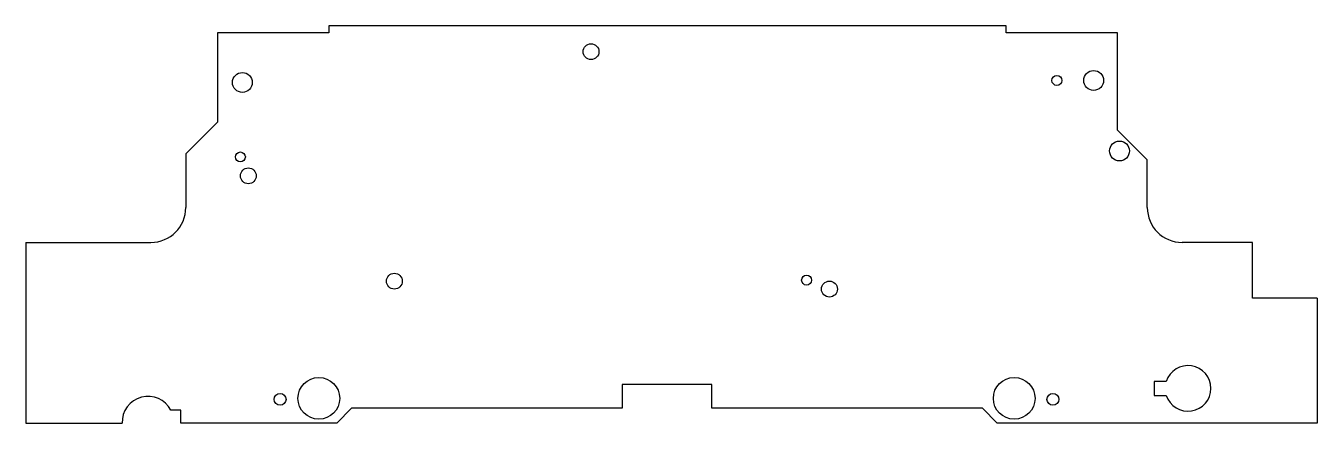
# Model space of a CAD drawing. Header units: millimetres. Extents: x 63.8 to 128.8, y 150.4 to 170.4.
import ezdxf

# ---------------------------------------------------------------- set-up
doc = ezdxf.new("R2010")
doc.units = ezdxf.units.MM

msp = doc.modelspace()

# ---------------------------------------------------------------- linework, layer by layer
at = {"color": 7, "linetype": 'Continuous', "lineweight": 25}
for p, q in [((79.072, 170.447), (79.072, 170.097)), ((113.172, 170.447), (79.072, 170.447)), ((113.172, 170.097), (113.172, 170.447)), ((73.472, 170.097), (73.472, 165.597)), ((79.072, 170.097), (73.472, 170.097)), ((118.772, 170.097), (113.172, 170.097)), ((118.772, 165.197), (118.772, 170.097)), ((73.472, 165.597), (71.872, 163.997)), ((120.272, 163.697), (118.772, 165.197)), ((71.872, 163.997), (71.872, 161.297)), ((120.272, 161.297), (120.272, 163.697)), ((63.822, 159.547), (63.822, 150.447)), ((63.822, 159.547), (70.122, 159.547)), ((125.572, 159.547), (122.022, 159.547)), ((125.572, 156.747), (125.572, 159.547)), ((128.822, 156.747), (125.572, 156.747)), ((128.822, 156.747), (128.822, 150.447)), ((98.347, 152.397), (93.847, 152.397)), ((93.847, 152.397), (93.847, 151.197)), ((98.347, 151.197), (98.347, 152.397)), ((120.622, 152.547), (120.622, 151.847)), ((121.227, 152.547), (120.622, 152.547)), ((120.622, 151.847), (121.227, 151.847)), ((71.622, 151.097), (71.122, 151.097)), ((71.622, 150.447), (71.622, 151.097)), ((80.222, 151.197), (79.472, 150.447)), ((93.847, 151.197), (80.222, 151.197)), ((111.972, 151.197), (98.347, 151.197)), ((112.722, 150.447), (111.972, 151.197)), ((63.822, 150.447), (68.672, 150.447)), ((79.472, 150.447), (71.622, 150.447)), ((128.822, 150.447), (112.722, 150.447))]:
    msp.add_line(p, q, dxfattribs=at)
for centre, radius in [((92.272, 169.147), 0.4), ((74.722, 167.597), 0.5), ((115.722, 167.697), 0.25), ((117.572, 167.697), 0.5), ((118.872, 164.147), 0.5), ((74.622, 163.847), 0.25), ((75.022, 162.897), 0.4), ((82.372, 157.597), 0.4), ((103.122, 157.647), 0.25), ((104.272, 157.197), 0.4), ((78.572, 151.697), 1.05), ((113.572, 151.697), 1.05), ((76.622, 151.647), 0.3), ((115.522, 151.647), 0.3)]:
    msp.add_circle(centre, radius, dxfattribs=at)
for centre, radius, start, end in [((70.122, 161.297), 1.75, 270, 0), ((122.022, 161.297), 1.75, 180, 270), ((122.322, 152.197), 1.15, 197.71893, 162.28107), ((69.97, 150.499), 1.299, 27.44913, 182.2681)]:
    msp.add_arc(centre, radius, start, end, dxfattribs=at)

doc.saveas('drawing.dxf')
